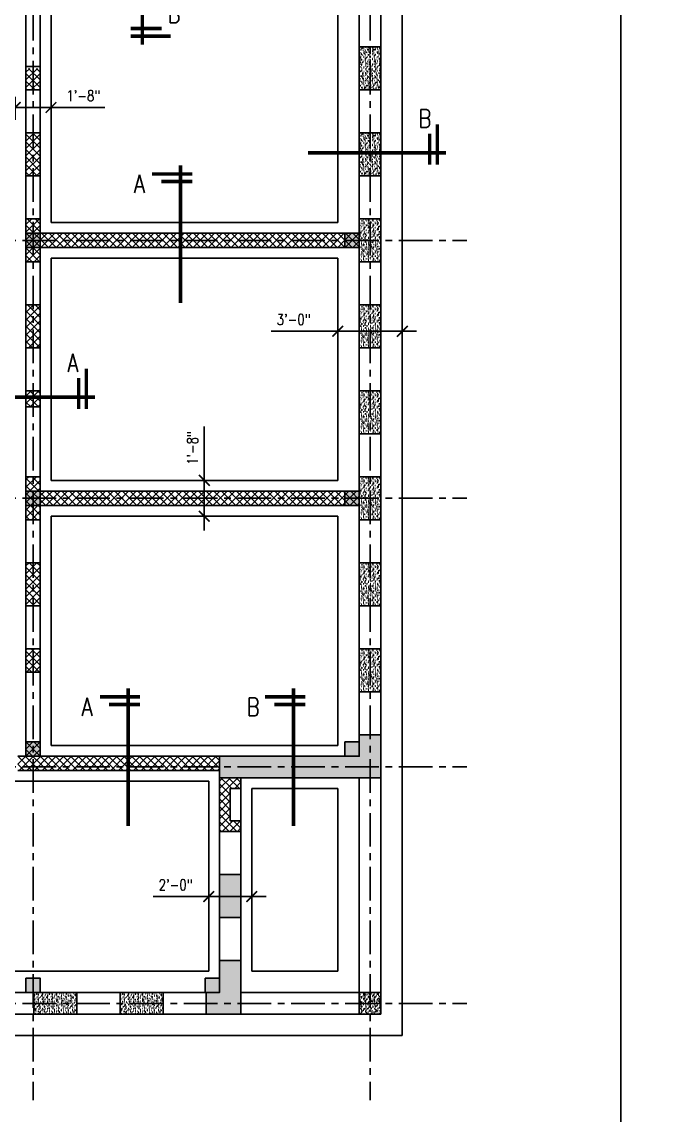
# Model space of a CAD drawing. Header units: inches. Extents: x 17147 to 26472, y -24737 to -16604.
# Drawn here: x 19274 to 19631, y -23878 to -23268 of the extents above; entities that cross this region are included whole.
import ezdxf

# ---------------------------------------------------------------- set-up
doc = ezdxf.new("R2010")
doc.units = ezdxf.units.IN
doc.header["$MEASUREMENT"] = 0
doc.linetypes.add('CENTER', pattern=[2, 1.25, -0.25, 0.25, -0.25])
for name, color, linetype in [('A-HATCH RCC', 8, 'Continuous'), ('A-WALL-B', 33, 'Continuous'), ('A-WALL-RAMPED EARTH', 4, 'Continuous'), ('DIM', 2, 'Continuous'), ('DOOR', 4, 'Continuous'), ('Grid line', 1, 'CENTER'), ('P-BEAM', 3, 'Continuous'), ('SECMARK', 2, 'Continuous'), ('TEXT3', 4, 'Continuous'), ('WALL', 3, 'Continuous'), ('WALL HATCH', 252, 'Continuous')]:
    doc.layers.add(name, color=color, linetype=linetype)
doc.styles.add('DIM 1_1 (A)', font='simplex.shx', dxfattribs={"width": 0.8})
doc.styles.add('DIM 1_8 (A)', font='simplex.shx', dxfattribs={"width": 0.8})
doc.styles.add('DIM 3_16 (A)', font='simplex.shx', dxfattribs={"width": 0.8})
doc.dimstyles.new('DIM 3_16 (A)', dxfattribs={"dimtxt": 6, "dimasz": 6, "dimexe": 6, "dimexo": 6, "dimgap": 3, "dimtad": 1, "dimdec": 0, "dimzin": 3, "dimdsep": 46, "dimlunit": 4, "dimtxsty": 'DIM 3_16 (A)', "dimblk": 'ARCHTICK', "dimcen": 6, "dimdle": 8, "dimclrd": 2, "dimclre": 2, "dimclrt": 3, "dimadec": 0, "dimazin": 2, "dimtfac": 1, "dimtdec": 0, "dimtofl": 0, "dimtmove": 0, "dimatfit": 3, "dimfxl": 0, "dimtolj": 1, "dimtzin": 0, "dimlwd": -1, "dimlwe": -1, "dimarcsym": 0})
pattern_1 = [(45, (-13220144.9903, -107067503.427), (-2.12132034356, 2.12132034356), []), (135, (-13220144.9903, -107067503.427), (-2.12132034356, -2.12132034356), [])]

# ---------------------------------------------------------------- blocks, each defined once
blk = doc.blocks.new('_ARCHTICK')
at = {"color": 0, "linetype": 'ByBlock', "const_width": 0.15}
blk.add_lwpolyline([(-0.5, -0.5), (0.5, 0.5)], dxfattribs=at)
blk = doc.blocks.new('*D118')
at = {"layer": 'DEFPOINTS', "color": 0, "transparency": 16777216}
for p in [(19378.34, -23756.44), (19378.34, -23765.31), (19402.34, -23765.31)]:
    blk.add_point(p, dxfattribs=at)
at = {"layer": 'DIM', "color": 2, "transparency": 16777216}
for p, q in [((19378.34, -23759.31), (19378.34, -23750.44)), ((19402.34, -23759.31), (19402.34, -23750.44)), ((19378.34, -23756.44), (19347.37, -23756.44)), ((19410.34, -23756.44), (19378.34, -23756.44))]:
    blk.add_line(p, q, dxfattribs=at)
at = {"layer": 'DIM', "color": 2, "transparency": 16777216, "xscale": 6, "yscale": 6, "zscale": 6, "rotation": 180}
blk.add_blockref('_ARCHTICK', (19378.34, -23756.44), dxfattribs=at)
at = {"layer": 'DIM', "color": 2, "transparency": 16777216, "xscale": 6, "yscale": 6, "zscale": 6}
blk.add_blockref('_ARCHTICK', (19402.34, -23756.44), dxfattribs=at)
at = {"layer": 'DIM', "color": 3, "transparency": 16777216, "insert": (19359.85, -23749.87), "char_height": 6, "attachment_point": 5, "style": 'DIM 3_16 (A)'}
blk.add_mtext('\\A1;2\'-0"', dxfattribs=at)
blk = doc.blocks.new('*D129')
at = {"layer": 'DEFPOINTS', "color": 0, "transparency": 16777216}
for p in [(19375.89, -23524.04), (19392.32, -23524.04), (19392.32, -23544.04)]:
    blk.add_point(p, dxfattribs=at)
at = {"layer": 'DIM', "color": 2, "transparency": 16777216}
for p, q in [((19375.89, -23524.04), (19375.89, -23493.99)), ((19386.32, -23524.04), (19369.89, -23524.04)), ((19375.89, -23552.04), (19375.89, -23524.04)), ((19386.32, -23544.04), (19369.89, -23544.04))]:
    blk.add_line(p, q, dxfattribs=at)
at = {"layer": 'DIM', "color": 2, "transparency": 16777216, "xscale": 6, "yscale": 6, "zscale": 6}
for p, rotation in [((19375.89, -23524.04), 90), ((19375.89, -23544.04), 270)]:
    blk.add_blockref('_ARCHTICK', p, dxfattribs=dict(at, rotation=rotation))
at = {"layer": 'DIM', "color": 3, "transparency": 16777216, "char_height": 6, "attachment_point": 5, "rotation": 90, "style": 'DIM 3_16 (A)'}
for s, insert in [('\\A1;1\'-8" ', (19369.32, -23506.02)), ('\\A1;', (19381.89, -23506.02))]:
    blk.add_mtext(s, dxfattribs=dict(at, insert=insert))
blk = doc.blocks.new('*D130')
at = {"layer": 'DEFPOINTS', "color": 0, "transparency": 16777216}
for p in [(19450.34, -23440.81), (19450.34, -23462.04), (19486.34, -23462.04)]:
    blk.add_point(p, dxfattribs=at)
at = {"layer": 'DIM', "color": 2, "transparency": 16777216}
for p, q in [((19450.34, -23456.04), (19450.34, -23434.81)), ((19486.34, -23456.04), (19486.34, -23434.81)), ((19450.34, -23440.81), (19413.21, -23440.81)), ((19494.34, -23440.81), (19450.34, -23440.81))]:
    blk.add_line(p, q, dxfattribs=at)
at = {"layer": 'DIM', "color": 2, "transparency": 16777216, "xscale": 6, "yscale": 6, "zscale": 6, "rotation": 180}
blk.add_blockref('_ARCHTICK', (19450.34, -23440.81), dxfattribs=at)
at = {"layer": 'DIM', "color": 2, "transparency": 16777216, "xscale": 6, "yscale": 6, "zscale": 6}
blk.add_blockref('_ARCHTICK', (19486.34, -23440.81), dxfattribs=at)
at = {"layer": 'DIM', "color": 3, "transparency": 16777216, "insert": (19425.69, -23434.23), "char_height": 6, "attachment_point": 5, "style": 'DIM 3_16 (A)'}
blk.add_mtext('\\A1;3\'-0"', dxfattribs=at)
blk = doc.blocks.new('S1')
at = {"layer": 'SECMARK', "const_width": 0.25}
for points in [[(0, 9.61), (0, 0)], [(-1.976, 9.013), (0.825, 9.013)], [(-1.336, 8.479), (0.825, 8.479)]]:
    blk.add_lwpolyline(points, dxfattribs=at)
at = {"layer": 'TEXT3', "style": 'DIM 1_1 (A)', "width": 0.8}
blk.add_attdef('A', (-2.652, 6.418), '', height=1.5, dxfattribs=at)
blk = doc.blocks.new('*D132')
at = {"layer": 'DEFPOINTS', "color": 0, "transparency": 16777216}
for p in [(19290.34, -23315.85), (19270.34, -23328.77), (19290.34, -23328.77)]:
    blk.add_point(p, dxfattribs=at)
at = {"layer": 'P-BEAM', "color": 2, "transparency": 16777216}
for p, q in [((19270.34, -23322.77), (19270.34, -23309.85)), ((19290.34, -23322.77), (19290.34, -23309.85)), ((19262.34, -23315.85), (19290.34, -23315.85)), ((19290.34, -23315.85), (19320.4, -23315.85))]:
    blk.add_line(p, q, dxfattribs=at)
at = {"layer": 'P-BEAM', "color": 2, "transparency": 16777216, "xscale": 6, "yscale": 6, "zscale": 6, "rotation": 180}
blk.add_blockref('_ARCHTICK', (19270.34, -23315.85), dxfattribs=at)
at = {"layer": 'P-BEAM', "color": 2, "transparency": 16777216, "xscale": 6, "yscale": 6, "zscale": 6}
blk.add_blockref('_ARCHTICK', (19290.34, -23315.85), dxfattribs=at)
at = {"layer": 'P-BEAM', "color": 3, "transparency": 16777216, "insert": (19308.37, -23309.28), "char_height": 6, "attachment_point": 5, "style": 'DIM 3_16 (A)'}
blk.add_mtext('\\A1;1\'-8"', dxfattribs=at)

msp = doc.modelspace()

# ---------------------------------------------------------------- hatches: boundary and pattern name
at = {"layer": 'A-HATCH RCC'}
h = msp.add_hatch(dxfattribs=at)
h.set_pattern_fill('_USER,_O', color=256, scale=3, angle=45, double=1, pattern_type=0)
h.set_pattern_definition(pattern_1)
h.paths.add_polyline_path([(19276.33937, -23294.04359), (19284.33937, -23294.04359), (19284.33937, -23306.04359), (19276.33937, -23306.04359)])
h.paths.add_polyline_path([(19276.33937, -23330.04359), (19284.33937, -23330.04359), (19284.33937, -23354.04359), (19276.33937, -23354.04359)])
h.paths.add_polyline_path([(19276.33937, -23378.04359), (19284.33937, -23378.04359), (19284.33937, -23386.04359), (19462.33937, -23386.04359), (19462.33937, -23394.04359), (19284.33937, -23394.04359), (19284.33937, -23402.04359), (19276.33937, -23402.04359)])
h.paths.add_polyline_path([(19284.33937, -23254.04359), (19276.33937, -23254.04359), (19276.33937, -23246.04359), (19284.33937, -23246.04359)])
h = msp.add_hatch(dxfattribs=at)
h.set_pattern_fill('AR-SAND', color=256, angle=90)
h.set_pattern_definition([(127.5, (30322.402, -78319.2337), (-1.92682377, -0.06299336), [0, -1.52, 0, -1.7, 0, -1.625]), (97.5, (30322.402, -78319.2337), (-2.82214607, 1.7697767), [0, -0.82, 0, -1.37, 0, -0.525]), (57.5, (30322.402, -78320.4637), (-0.005659054, 3.11414186), [0, -0.5, 0, -1.8, 0, -2.35]), (47.5, (30322.402, -78320.4637), (-0.87767556, 3.0061266), [0, -0.25, 0, -1.18, 0, -1.35])])
h.paths.add_polyline_path([(19474.33937, -23282.04359), (19462.33937, -23282.04359), (19462.33937, -23306.04359), (19474.33937, -23306.04359)])
h = msp.add_hatch(dxfattribs=at)
h.set_pattern_fill('AR-SAND', color=256, angle=90)
h.set_pattern_definition([(127.5, (30322.402, -78367.2337), (-1.92682377, -0.06299336), [0, -1.52, 0, -1.7, 0, -1.625]), (97.5, (30322.402, -78367.2337), (-2.82214607, 1.7697767), [0, -0.82, 0, -1.37, 0, -0.525]), (57.5, (30322.402, -78368.4637), (-0.005659054, 3.11414186), [0, -0.5, 0, -1.8, 0, -2.35]), (47.5, (30322.402, -78368.4637), (-0.87767556, 3.0061266), [0, -0.25, 0, -1.18, 0, -1.35])])
h.paths.add_polyline_path([(19474.33937, -23330.04359), (19462.33937, -23330.04359), (19462.33937, -23354.04359), (19474.33937, -23354.04359)])
h = msp.add_hatch(dxfattribs=at)
h.set_pattern_fill('AR-SAND', color=256, scale=0.04, angle=90)
h.set_pattern_definition([(127.5, (-13275975.4064, -107078543.9895), (-1.957652949317, -0.06400125184), [0, -1.54432, 0, -1.7272, 0, -1.651]), (97.5, (-13275975.4064, -107078543.9895), (-2.867300402273, 1.79809313255), [0, -0.83312, 0, -1.39192, 0, -0.5334]), (57.5, (-13275975.4064, -107078545.2392), (-0.005748738714, 3.163969480966), [0, -0.508, 0, -1.8288, 0, -2.3876]), (47.5, (-13275975.4064, -107078545.2392), (-0.89171729303, 3.05422580989), [0, -0.254, 0, -1.19888, 0, -1.3716])])
h.paths.add_polyline_path([(19474.33937, -23378.04359), (19462.33937, -23378.04359), (19462.33937, -23402.04359), (19474.33937, -23402.04359)])
h = msp.add_hatch(dxfattribs=at)
h.set_pattern_fill('_USER,_O', color=256, scale=3, angle=45, double=1, pattern_type=0)
h.set_pattern_definition([(45, (20471.0653, -23538.0436), (-2.12132, 2.12132), []), (135, (20471.0653, -23538.0436), (-2.12132, -2.12132), [])])
h.paths.add_polyline_path([(19284.33937, -23483.04359), (19284.33937, -23474.04359), (19276.33937, -23474.04359), (19276.33937, -23483.04359)])
h.paths.add_polyline_path([(19276.33937, -23450.04359), (19284.33937, -23450.04359), (19284.33937, -23426.04359), (19276.33937, -23426.04359)])
h.paths.add_polyline_path([(19284.33937, -23530.04359), (19284.33937, -23522.04359), (19276.33937, -23522.04359), (19276.33937, -23546.04359), (19284.33937, -23546.04359), (19284.33937, -23538.04359), (19462.33937, -23538.04359), (19462.33937, -23530.04359)])
h = msp.add_hatch(dxfattribs=at)
h.set_pattern_fill('AR-SAND', color=256, scale=0.04, angle=90)
h.set_pattern_definition([(127.5, (-13275975.4064, -107078591.9895), (-1.957652949317, -0.06400125184), [0, -1.54432, 0, -1.7272, 0, -1.651]), (97.5, (-13275975.4064, -107078591.9895), (-2.867300402273, 1.79809313255), [0, -0.83312, 0, -1.39192, 0, -0.5334]), (57.5, (-13275975.4064, -107078593.2392), (-0.005748738714, 3.163969480966), [0, -0.508, 0, -1.8288, 0, -2.3876]), (47.5, (-13275975.4064, -107078593.2392), (-0.89171729303, 3.05422580989), [0, -0.254, 0, -1.19888, 0, -1.3716])])
h.paths.add_polyline_path([(19474.33937, -23426.04359), (19462.33937, -23426.04359), (19462.33937, -23450.04359), (19474.33937, -23450.04359)])
h = msp.add_hatch(dxfattribs=at)
h.set_pattern_fill('AR-SAND', color=256, scale=0.04, angle=90)
h.set_pattern_definition([(127.5, (-13275975.4064, -107078639.9895), (-1.957652949317, -0.06400125184), [0, -1.54432, 0, -1.7272, 0, -1.651]), (97.5, (-13275975.4064, -107078639.9895), (-2.867300402273, 1.79809313255), [0, -0.83312, 0, -1.39192, 0, -0.5334]), (57.5, (-13275975.4064, -107078641.2392), (-0.005748738714, 3.163969480966), [0, -0.508, 0, -1.8288, 0, -2.3876]), (47.5, (-13275975.4064, -107078641.2392), (-0.89171729303, 3.05422580989), [0, -0.254, 0, -1.19888, 0, -1.3716])])
h.paths.add_polyline_path([(19474.33937, -23474.04359), (19462.33937, -23474.04359), (19462.33937, -23498.04359), (19474.33937, -23498.04359)])
h = msp.add_hatch(dxfattribs=at)
h.set_pattern_fill('AR-SAND', color=256, scale=0.04, angle=90)
h.set_pattern_definition([(127.5, (-13275975.4064, -107078687.9895), (-1.957652949317, -0.06400125184), [0, -1.54432, 0, -1.7272, 0, -1.651]), (97.5, (-13275975.4064, -107078687.9895), (-2.867300402273, 1.79809313255), [0, -0.83312, 0, -1.39192, 0, -0.5334]), (57.5, (-13275975.4064, -107078689.2392), (-0.005748738714, 3.163969480966), [0, -0.508, 0, -1.8288, 0, -2.3876]), (47.5, (-13275975.4064, -107078689.2392), (-0.89171729303, 3.05422580989), [0, -0.254, 0, -1.19888, 0, -1.3716])])
h.paths.add_polyline_path([(19474.33937, -23522.04359), (19462.33937, -23522.04359), (19462.33937, -23546.04359), (19474.33937, -23546.04359)])
h = msp.add_hatch(dxfattribs=at)
h.set_pattern_fill('_USER,_O', color=256, scale=3, angle=45, double=1, pattern_type=0)
h.set_pattern_definition(pattern_1)
h.paths.add_polyline_path([(19276.33937, -23594.04359), (19284.33937, -23594.04359), (19284.33937, -23570.04359), (19276.33937, -23570.04359)])
h.paths.add_polyline_path([(19112.83937, -23678.04359), (19105.33937, -23678.04359), (19105.33937, -23686.04359), (19112.83937, -23686.04359)])
h.paths.add_polyline_path([(19136.83937, -23678.04359), (19136.83937, -23686.04359), (19160.83937, -23686.04359), (19160.83937, -23678.04359)])
h.paths.add_polyline_path([(19184.83937, -23678.04359), (19184.83937, -23686.04359), (19232.83937, -23686.04359), (19232.83937, -23678.04359)])
h.paths.add_polyline_path([(19271.83937, -23678.04359), (19271.83937, -23686.04359), (19384.33937, -23686.04359), (19384.33937, -23678.04359), (19284.33937, -23678.04359), (19284.33937, -23670.04359), (19276.33937, -23670.04359), (19276.33937, -23678.04359)])
h.paths.add_polyline_path([(19276.33937, -23631.04359), (19284.33937, -23631.04359), (19284.33937, -23618.04359), (19276.33937, -23618.04359)])
h = msp.add_hatch(dxfattribs=at)
h.set_pattern_fill('AR-SAND', color=256, scale=0.04, angle=90)
h.set_pattern_definition([(127.5, (-13275975.4064, -107078735.9895), (-1.957652949317, -0.06400125184), [0, -1.54432, 0, -1.7272, 0, -1.651]), (97.5, (-13275975.4064, -107078735.9895), (-2.867300402273, 1.79809313255), [0, -0.83312, 0, -1.39192, 0, -0.5334]), (57.5, (-13275975.4064, -107078737.2392), (-0.005748738714, 3.163969480966), [0, -0.508, 0, -1.8288, 0, -2.3876]), (47.5, (-13275975.4064, -107078737.2392), (-0.89171729303, 3.05422580989), [0, -0.254, 0, -1.19888, 0, -1.3716])])
h.paths.add_polyline_path([(19474.33937, -23570.04359), (19462.33937, -23570.04359), (19462.33937, -23594.04359), (19474.33937, -23594.04359)])
h = msp.add_hatch(dxfattribs=at)
h.set_pattern_fill('AR-SAND', color=256, scale=0.04, angle=90)
h.set_pattern_definition([(127.5, (-13275975.4064, -107078783.9895), (-1.957652949317, -0.06400125184), [0, -1.54432, 0, -1.7272, 0, -1.651]), (97.5, (-13275975.4064, -107078783.9895), (-2.867300402273, 1.79809313255), [0, -0.83312, 0, -1.39192, 0, -0.5334]), (57.5, (-13275975.4064, -107078785.2392), (-0.005748738714, 3.163969480966), [0, -0.508, 0, -1.8288, 0, -2.3876]), (47.5, (-13275975.4064, -107078785.2392), (-0.89171729303, 3.05422580989), [0, -0.254, 0, -1.19888, 0, -1.3716])])
h.paths.add_polyline_path([(19474.33937, -23618.04359), (19462.33937, -23618.04359), (19462.33937, -23642.04359), (19474.33937, -23642.04359)])
h = msp.add_hatch(dxfattribs=at)
h.set_pattern_fill('AR-SAND', color=256, scale=0.04, angle=90)
h.set_pattern_definition([(127.5, (-13275975.4064, -107078831.9895), (-1.957652949317, -0.06400125184), [0, -1.54432, 0, -1.7272, 0, -1.651]), (97.5, (-13275975.4064, -107078831.9895), (-2.867300402273, 1.79809313255), [0, -0.83312, 0, -1.39192, 0, -0.5334]), (57.5, (-13275975.4064, -107078833.2392), (-0.005748738714, 3.163969480966), [0, -0.508, 0, -1.8288, 0, -2.3876]), (47.5, (-13275975.4064, -107078833.2392), (-0.89171729303, 3.05422580989), [0, -0.254, 0, -1.19888, 0, -1.3716])])
h.paths.add_polyline_path([(19396.33937, -23768.04359), (19384.33937, -23768.04359), (19384.33937, -23744.04359), (19396.33937, -23744.04359)])
h.paths.add_polyline_path([(19384.33937, -23690.04359), (19396.33937, -23690.04359), (19474.33937, -23690.04359), (19474.33937, -23666.04359), (19462.33937, -23666.04359), (19462.33937, -23678.04359), (19384.33937, -23678.04359)])
h = msp.add_hatch(dxfattribs=at)
h.set_pattern_fill('AR-SAND', color=256, scale=0.04, angle=90)
h.set_pattern_definition([(127.5, (-13275975.4064, -107078567.9895), (-1.957652949317, -0.06400125184), [0, -1.54432, 0, -1.7272, 0, -1.651]), (97.5, (-13275975.4064, -107078567.9895), (-2.867300402273, 1.79809313255), [0, -0.83312, 0, -1.39192, 0, -0.5334]), (57.5, (-13275975.4064, -107078569.2392), (-0.005748738714, 3.163969480966), [0, -0.508, 0, -1.8288, 0, -2.3876]), (47.5, (-13275975.4064, -107078569.2392), (-0.89171729303, 3.05422580989), [0, -0.254, 0, -1.19888, 0, -1.3716])])
h.paths.add_polyline_path([(19112.83937, -23822.04359), (19112.83937, -23810.04359), (19105.33937, -23810.04359), (19105.33937, -23678.04359), (19093.33937, -23678.04359), (19093.33937, -23822.04359)])
h.paths.add_polyline_path([(19376.83937, -23810.04359), (19376.83937, -23822.04359), (19396.33937, -23822.04359), (19396.33937, -23792.04359), (19384.33937, -23792.04359), (19384.33937, -23810.04359)])
h = msp.add_hatch(dxfattribs=at)
h.set_pattern_fill('_USER,_O', color=256, scale=3, angle=45, double=1, pattern_type=0)
h.set_pattern_definition([(45, (20030.5653, -23113.5436), (-2.12132, 2.12132), []), (135, (20030.5653, -23113.5436), (-2.12132, -2.12132), [])])
h.paths.add_polyline_path([(19384.33937, -23690.04359), (19384.33937, -23720.04359), (19396.33937, -23720.04359), (19396.33937, -23714.04359), (19390.33937, -23714.04359), (19390.33937, -23696.04359), (19396.33937, -23696.04359), (19396.33937, -23690.04359)])
h = msp.add_hatch(dxfattribs=at)
h.set_pattern_fill('AR-SAND', color=256, scale=0.04, angle=90)
h.set_pattern_definition([(127.5, (-13275831.4064, -107078831.9895), (-1.957652949317, -0.06400125184), [0, -1.54432, 0, -1.7272, 0, -1.651]), (97.5, (-13275831.4064, -107078831.9895), (-2.867300402273, 1.79809313255), [0, -0.83312, 0, -1.39192, 0, -0.5334]), (57.5, (-13275831.4064, -107078833.2392), (-0.005748738714, 3.163969480966), [0, -0.508, 0, -1.8288, 0, -2.3876]), (47.5, (-13275831.4064, -107078833.2392), (-0.89171729303, 3.05422580989), [0, -0.254, 0, -1.19888, 0, -1.3716])])
h.paths.add_polyline_path([(19280.83937, -23822.04359), (19304.83937, -23822.04359), (19304.83937, -23810.04359), (19280.83937, -23810.04359)])
h = msp.add_hatch(dxfattribs=at)
h.set_pattern_fill('AR-SAND', color=256, scale=0.04, angle=90)
h.set_pattern_definition([(127.5, (-13275783.4064, -107078831.9895), (-1.957652949317, -0.06400125184), [0, -1.54432, 0, -1.7272, 0, -1.651]), (97.5, (-13275783.4064, -107078831.9895), (-2.867300402273, 1.79809313255), [0, -0.83312, 0, -1.39192, 0, -0.5334]), (57.5, (-13275783.4064, -107078833.2392), (-0.005748738714, 3.163969480966), [0, -0.508, 0, -1.8288, 0, -2.3876]), (47.5, (-13275783.4064, -107078833.2392), (-0.89171729303, 3.05422580989), [0, -0.254, 0, -1.19888, 0, -1.3716])])
h.paths.add_polyline_path([(19328.83937, -23822.04359), (19352.83937, -23822.04359), (19352.83937, -23810.04359), (19328.83937, -23810.04359)])
h = msp.add_hatch(dxfattribs=at)
h.set_pattern_fill('AR-SAND', color=256, scale=0.04, angle=90)
h.set_pattern_definition([(127.5, (-13275975.4064, -107079011.9895), (-1.957652949317, -0.06400125184), [0, -1.54432, 0, -1.7272, 0, -1.651]), (97.5, (-13275975.4064, -107079011.9895), (-2.867300402273, 1.79809313255), [0, -0.83312, 0, -1.39192, 0, -0.5334]), (57.5, (-13275975.4064, -107079013.2392), (-0.005748738714, 3.163969480966), [0, -0.508, 0, -1.8288, 0, -2.3876]), (47.5, (-13275975.4064, -107079013.2392), (-0.89171729303, 3.05422580989), [0, -0.254, 0, -1.19888, 0, -1.3716])])
h.paths.add_polyline_path([(19474.33937, -23810.04359), (19462.33937, -23810.04359), (19462.33937, -23822.04359), (19474.33937, -23822.04359)])
at = {"layer": 'WALL HATCH'}
for points in [[(19284.33937, -23386.04359), (19276.33937, -23386.04359), (19276.33937, -23394.04359), (19284.33937, -23394.04359)], [(19462.33937, -23386.04359), (19454.33937, -23386.04359), (19454.33937, -23394.04359), (19462.33937, -23394.04359)], [(19284.33937, -23530.04359), (19276.33937, -23530.04359), (19276.33937, -23538.04359), (19284.33937, -23538.04359)], [(19462.33937, -23530.04359), (19454.33937, -23530.04359), (19454.33937, -23538.04359), (19462.33937, -23538.04359)], [(19284.33937, -23670.04359), (19276.33937, -23670.04359), (19276.33937, -23678.04359), (19284.33937, -23678.04359)], [(19462.33937, -23670.04359), (19454.33937, -23670.04359), (19454.33937, -23678.04359), (19462.33937, -23678.04359)], [(19284.33937, -23802.04359), (19276.33937, -23802.04359), (19276.33937, -23810.04359), (19284.33937, -23810.04359)], [(19384.33937, -23802.04359), (19376.33937, -23802.04359), (19376.33937, -23810.04359), (19384.33937, -23810.04359)]]:
    msp.add_hatch(color=256, dxfattribs=at).paths.add_polyline_path(points)

# ---------------------------------------------------------------- linework, layer by layer
at = {"linetype": 'ByBlock'}
for points in [[(18617.79681, -22728.11519), (19608.22882, -22728.11519), (19608.22882, -24583.89333), (18617.79681, -24583.89333)], [(19608.22882, -22728.11519), (20690.02909, -22728.11519), (20690.02909, -24737.3238), (19608.22882, -24737.3238)]]:
    msp.add_lwpolyline(points, close=True, dxfattribs=at)
at = {"layer": 'A-WALL-B'}
for p, q in [((19276.33937, -23670.04359), (19276.33937, -23678.04359)), ((19284.33937, -23670.04359), (19276.33937, -23670.04359)), ((19284.33937, -23670.04359), (19284.33937, -23678.04359))]:
    msp.add_line(p, q, dxfattribs=at)
at = {"layer": 'A-WALL-RAMPED EARTH'}
msp.add_line((19396.33937, -23690.04359), (19384.33937, -23690.04359), dxfattribs=at)
for points in [[(19474.33937, -23282.04359), (19462.33937, -23282.04359), (19462.33937, -23306.04359), (19474.33937, -23306.04359)], [(19474.33937, -23330.04359), (19462.33937, -23330.04359), (19462.33937, -23354.04359), (19474.33937, -23354.04359)], [(19474.33937, -23378.04359), (19462.33937, -23378.04359), (19462.33937, -23402.04359), (19474.33937, -23402.04359)], [(19474.33937, -23426.04359), (19462.33937, -23426.04359), (19462.33937, -23450.04359), (19474.33937, -23450.04359)], [(19474.33937, -23474.04359), (19462.33937, -23474.04359), (19462.33937, -23498.04359), (19474.33937, -23498.04359)], [(19474.33937, -23522.04359), (19462.33937, -23522.04359), (19462.33937, -23546.04359), (19474.33937, -23546.04359)], [(19474.33937, -23570.04359), (19462.33937, -23570.04359), (19462.33937, -23594.04359), (19474.33937, -23594.04359)], [(19474.33937, -23618.04359), (19462.33937, -23618.04359), (19462.33937, -23642.04359), (19474.33937, -23642.04359)], [(19396.33937, -23720.04359), (19384.33937, -23720.04359), (19384.33937, -23678.04359), (19462.33937, -23678.04359), (19462.33937, -23666.04359), (19474.33937, -23666.04359), (19474.33937, -23690.04359), (19396.33937, -23690.04359)], [(19396.33937, -23768.04359), (19384.33937, -23768.04359), (19384.33937, -23744.04359), (19396.33937, -23744.04359)], [(19376.83937, -23822.04359), (19396.33937, -23822.04359), (19396.33937, -23792.04359), (19384.33937, -23792.04359), (19384.33937, -23810.04359), (19376.83937, -23810.04359)], [(19280.83937, -23822.04359), (19304.83937, -23822.04359), (19304.83937, -23810.04359), (19280.83937, -23810.04359)], [(19328.83937, -23822.04359), (19352.83937, -23822.04359), (19352.83937, -23810.04359), (19328.83937, -23810.04359)], [(19474.33937, -23810.04359), (19462.33937, -23810.04359), (19462.33937, -23822.04359), (19474.33937, -23822.04359)]]:
    msp.add_lwpolyline(points, close=True, dxfattribs=at)
msp.add_lwpolyline([(19396.33937, -23696.04359), (19390.33937, -23696.04359), (19390.33937, -23714.04359), (19396.33937, -23714.04359)], dxfattribs=at)
at = {"layer": 'DOOR', "color": 6}
for points in [[(19276.33937, -23386.04359), (19284.33937, -23386.04359), (19284.33937, -23394.04359), (19276.33937, -23394.04359)], [(19454.33937, -23386.04359), (19462.33937, -23386.04359), (19462.33937, -23394.04359), (19454.33937, -23394.04359)], [(19276.33937, -23530.04359), (19284.33937, -23530.04359), (19284.33937, -23538.04359), (19276.33937, -23538.04359)], [(19454.33937, -23530.04359), (19462.33937, -23530.04359), (19462.33937, -23538.04359), (19454.33937, -23538.04359)], [(19276.33937, -23670.04359), (19284.33937, -23670.04359), (19284.33937, -23678.04359), (19276.33937, -23678.04359)], [(19454.33937, -23670.04359), (19462.33937, -23670.04359), (19462.33937, -23678.04359), (19454.33937, -23678.04359)], [(19276.33937, -23802.04359), (19284.33937, -23802.04359), (19284.33937, -23810.04359), (19276.33937, -23810.04359)], [(19376.33937, -23802.04359), (19384.33937, -23802.04359), (19384.33937, -23810.04359), (19376.33937, -23810.04359)]]:
    msp.add_lwpolyline(points, close=True, dxfattribs=at)
at = {"layer": 'Grid line', "ltscale": 15}
for p, q in [((19280.33937, -23019.76958), (19280.33937, -23870.04359)), ((19468.33937, -23019.76958), (19468.33937, -23870.04359)), ((18674.43286, -23390.04359), (19522.33937, -23390.04359)), ((18674.43286, -23534.04359), (19522.33937, -23534.04359)), ((18674.43286, -23684.04359), (19522.33937, -23684.04359)), ((18674.43286, -23816.04359), (19522.33937, -23816.04359))]:
    msp.add_line(p, q, dxfattribs=at)
at = {"layer": 'P-BEAM', "color": 2}
for p, q in [((19276.33937, -23293.04359), (19276.33937, -23254.04359)), ((19284.33937, -23254.04359), (19284.33937, -23293.04359)), ((19462.33937, -23258.04359), (19462.33937, -23282.04359)), ((19474.33937, -23258.04359), (19474.33937, -23282.04359)), ((19276.33937, -23306.04359), (19276.33937, -23330.04359)), ((19284.33937, -23330.04359), (19284.33937, -23306.04359)), ((19462.33937, -23306.04359), (19462.33937, -23330.04359)), ((19474.33937, -23306.04359), (19474.33937, -23330.04359)), ((19276.33937, -23354.04359), (19276.33937, -23378.04359)), ((19284.33937, -23378.04359), (19284.33937, -23354.04359)), ((19462.33937, -23354.04359), (19462.33937, -23378.04359)), ((19474.33937, -23378.04359), (19474.33937, -23354.04359)), ((19276.33937, -23426.04359), (19276.33937, -23402.04359)), ((19284.33937, -23402.04359), (19284.33937, -23426.04359)), ((19462.33937, -23402.04359), (19462.33937, -23426.04359)), ((19474.33937, -23426.04359), (19474.33937, -23402.04359)), ((19276.33937, -23450.04359), (19276.33937, -23474.04359)), ((19284.33937, -23474.04359), (19284.33937, -23450.04359)), ((19462.33937, -23474.04359), (19462.33937, -23450.04359)), ((19474.33937, -23450.04359), (19474.33937, -23474.04359)), ((19276.33937, -23483.04359), (19276.33937, -23522.04359)), ((19284.33937, -23522.04359), (19284.33937, -23483.04359)), ((19462.33937, -23498.04359), (19462.33937, -23522.04359)), ((19474.33937, -23522.04359), (19474.33937, -23498.04359)), ((19276.33937, -23570.04359), (19276.33937, -23546.04359)), ((19284.33937, -23546.04359), (19284.33937, -23570.04359)), ((19462.33937, -23546.04359), (19462.33937, -23570.04359)), ((19474.33937, -23570.04359), (19474.33937, -23546.04359)), ((19276.33937, -23594.04359), (19276.33937, -23618.04359)), ((19284.33937, -23618.04359), (19284.33937, -23594.04359)), ((19462.33937, -23594.04359), (19462.33937, -23618.04359)), ((19474.33937, -23618.04359), (19474.33937, -23594.04359)), ((19276.33937, -23670.04359), (19276.33937, -23631.04359)), ((19284.33937, -23631.04359), (19284.33937, -23670.04359)), ((19462.33937, -23642.04359), (19462.33937, -23666.04359)), ((19474.33937, -23666.04359), (19474.33937, -23642.04359)), ((19462.33937, -23690.04359), (19462.33937, -23810.04359)), ((19474.33937, -23690.04359), (19474.33937, -23810.04359)), ((19384.33937, -23720.04359), (19384.33937, -23744.04359)), ((19396.33937, -23744.04359), (19396.33937, -23720.04359)), ((19384.33937, -23792.04359), (19384.33937, -23768.04359)), ((19396.33937, -23768.04359), (19396.33937, -23792.04359)), ((19256.83937, -23810.04359), (19276.33937, -23810.04359)), ((19328.83937, -23810.04359), (19304.83937, -23810.04359)), ((19352.83937, -23810.04359), (19376.33937, -23810.04359)), ((19396.33937, -23810.04359), (19462.33937, -23810.04359)), ((19280.83937, -23822.04359), (19256.83937, -23822.04359)), ((19304.83937, -23822.04359), (19328.83937, -23822.04359)), ((19376.83937, -23822.04359), (19352.83937, -23822.04359)), ((19396.33937, -23822.04359), (19462.33937, -23822.04359))]:
    msp.add_line(p, q, dxfattribs=at)
at = {"layer": 'WALL'}
for p, q in [((19486.33937, -23090.04359), (19486.33937, -23834.04359)), ((19290.33937, -23380.04359), (19290.33937, -23252.04359)), ((19450.33937, -23252.04359), (19450.33937, -23380.04359)), ((19284.33937, -23293.04359), (19276.33937, -23293.04359)), ((19276.33937, -23306.04359), (19276.33937, -23293.04359)), ((19284.33937, -23306.04359), (19284.33937, -23293.04359)), ((19284.33937, -23306.04359), (19276.33937, -23306.04359)), ((19276.33937, -23354.04359), (19276.33937, -23330.04359)), ((19284.33937, -23330.04359), (19276.33937, -23330.04359)), ((19284.33937, -23354.04359), (19284.33937, -23330.04359)), ((19284.33937, -23354.04359), (19276.33937, -23354.04359)), ((19276.33937, -23378.04359), (19276.33937, -23402.04359)), ((19284.33937, -23378.04359), (19276.33937, -23378.04359)), ((19284.33937, -23386.04359), (19284.33937, -23378.04359)), ((19450.33937, -23380.04359), (19290.33937, -23380.04359)), ((19454.33937, -23386.04359), (19284.33937, -23386.04359)), ((19454.33937, -23394.04359), (19284.33937, -23394.04359)), ((19284.33937, -23394.04359), (19284.33937, -23402.04359)), ((19284.33937, -23402.04359), (19276.33937, -23402.04359)), ((19450.33937, -23400.04359), (19290.33937, -23400.04359)), ((19290.33937, -23524.04359), (19290.33937, -23400.04359)), ((19450.33937, -23400.04359), (19450.33937, -23524.04359)), ((19276.33937, -23426.04359), (19276.33937, -23450.04359)), ((19284.33937, -23426.04359), (19276.33937, -23426.04359)), ((19284.33937, -23426.04359), (19284.33937, -23450.04359)), ((19284.33937, -23450.04359), (19276.33937, -23450.04359)), ((19276.33937, -23474.04359), (19276.33937, -23483.04359)), ((19284.33937, -23474.04359), (19276.33937, -23474.04359)), ((19284.33937, -23474.04359), (19284.33937, -23483.04359)), ((19284.33937, -23483.04359), (19276.33937, -23483.04359)), ((19276.33937, -23522.04359), (19276.33937, -23546.04359)), ((19284.33937, -23522.04359), (19276.33937, -23522.04359)), ((19284.33937, -23522.04359), (19284.33937, -23530.04359)), ((19450.33937, -23524.04359), (19290.33937, -23524.04359)), ((19454.33937, -23530.04359), (19284.33937, -23530.04359)), ((19284.33937, -23538.04359), (19284.33937, -23546.04359)), ((19454.33937, -23538.04359), (19284.33937, -23538.04359)), ((19284.33937, -23546.04359), (19276.33937, -23546.04359)), ((19450.33937, -23544.04359), (19290.33937, -23544.04359)), ((19290.33937, -23672.04359), (19290.33937, -23544.04359)), ((19450.33937, -23544.04359), (19450.33937, -23672.04359)), ((19276.33937, -23570.04359), (19276.33937, -23594.04359)), ((19284.33937, -23570.04359), (19276.33937, -23570.04359)), ((19284.33937, -23570.04359), (19284.33937, -23594.04359)), ((19284.33937, -23594.04359), (19276.33937, -23594.04359)), ((19276.33937, -23618.04359), (19276.33937, -23631.04359)), ((19284.33937, -23618.04359), (19276.33937, -23618.04359)), ((19284.33937, -23618.04359), (19284.33937, -23631.04359)), ((19284.33937, -23631.04359), (19276.33937, -23631.04359)), ((19450.33937, -23672.04359), (19290.33937, -23672.04359)), ((19276.33937, -23678.04359), (19271.83937, -23678.04359)), ((19384.33937, -23678.04359), (19284.33937, -23678.04359)), ((19384.33937, -23686.04359), (19271.83937, -23686.04359)), ((19111.33937, -23692.04359), (19378.33937, -23692.04359)), ((19378.33937, -23692.04359), (19378.33937, -23798.04359)), ((19402.33937, -23798.04359), (19402.33937, -23696.04359)), ((19402.33937, -23696.04359), (19450.33937, -23696.04359)), ((19450.33937, -23696.04359), (19450.33937, -23798.04359)), ((19111.33937, -23798.04359), (19378.33937, -23798.04359)), ((19402.33937, -23798.04359), (19450.33937, -23798.04359)), ((18742.33937, -23834.04359), (19486.33937, -23834.04359))]:
    msp.add_line(p, q, dxfattribs=at)

# ---------------------------------------------------------------- block references
ref = msp.add_blockref('S1', (19341.32021, -23203.96309), dxfattribs=dict(xscale=8, yscale=8, zscale=8, rotation=180))
ref.add_attrib('A', 'B', (19355.41719, -23268.57567), dxfattribs={"layer": 'TEXT3', "height": 10, "style": 'DIM 1_8 (A)', "width": 0.8125})
ref = msp.add_blockref('S1', (19433.79683, -23341.11273), dxfattribs=dict(xscale=8, yscale=8, zscale=8, rotation=270))
ref.add_attrib('A', 'B', (19495.33341, -23327.01574), dxfattribs={"layer": 'TEXT3', "height": 10, "style": 'DIM 1_8 (A)', "width": 0.8125})
ref = msp.add_blockref('S1', (19362.56608, -23425.06659), dxfattribs=dict(xscale=8, yscale=8, zscale=8))
ref.add_attrib('A', 'A', (19336.50731, -23363.53002), dxfattribs={"layer": 'TEXT3', "height": 10, "style": 'DIM 1_8 (A)', "width": 0.8125})
ref = msp.add_blockref('S1', (19237.93988, -23477.52749), dxfattribs=dict(xscale=8, yscale=8, zscale=8, rotation=270))
ref.add_attrib('A', 'A', (19299.47646, -23463.43051), dxfattribs={"layer": 'TEXT3', "height": 10, "style": 'DIM 1_8 (A)', "width": 0.8125})
ref = msp.add_blockref('S1', (19333.39884, -23717.06659), dxfattribs=dict(xscale=8, yscale=8, zscale=8))
ref.add_attrib('A', 'A', (19307.34007, -23655.53002), dxfattribs={"layer": 'TEXT3', "height": 10, "style": 'DIM 1_8 (A)', "width": 0.8125})
ref = msp.add_blockref('S1', (19425.58097, -23717.06659), dxfattribs=dict(xscale=8, yscale=8, zscale=8))
ref.add_attrib('A', 'B', (19399.5222, -23655.53002), dxfattribs={"layer": 'TEXT3', "height": 10, "style": 'DIM 1_8 (A)', "width": 0.8125})

# ---------------------------------------------------------------- dimensions: what is measured, and where the dimension line sits
at = {"layer": 'DIM'}
dim = msp.add_linear_dim(base=(19450.33937, -23440.80563), p1=(19486.33937, -23462.04359), p2=(19450.33937, -23462.04359), dimstyle='DIM 3_16 (A)', dxfattribs=at)
dim.commit()
dim.dimension.update_dxf_attribs({"geometry": '*D130', "text_midpoint": (19425.69176, -23440.80563), "dimtype": 160})
dim = msp.add_linear_dim(base=(19375.89489, -23524.04359), p1=(19392.3239, -23544.04359), p2=(19392.3239, -23524.04359), angle=90, text='<> \\X ', dimstyle='DIM 3_16 (A)', dxfattribs=at)
dim.commit()
dim.dimension.update_dxf_attribs({"geometry": '*D129', "text_midpoint": (19375.89489, -23506.01502)})
dim = msp.add_linear_dim(base=(19378.33937, -23756.44165), p1=(19402.33937, -23765.31442), p2=(19378.33937, -23765.31442), dimstyle='DIM 3_16 (A)', dxfattribs=at)
dim.commit()
dim.dimension.update_dxf_attribs({"geometry": '*D118', "text_midpoint": (19359.85366, -23749.87023)})
at = {"layer": 'P-BEAM', "color": 2}
dim = msp.add_linear_dim(base=(19290.33937, -23315.85396), p1=(19270.33937, -23328.77077), p2=(19290.33937, -23328.77077), dimstyle='DIM 3_16 (A)', dxfattribs=at)
dim.commit()
dim.dimension.update_dxf_attribs({"geometry": '*D132', "text_midpoint": (19308.36795, -23309.28253)})

doc.saveas('drawing.dxf')
